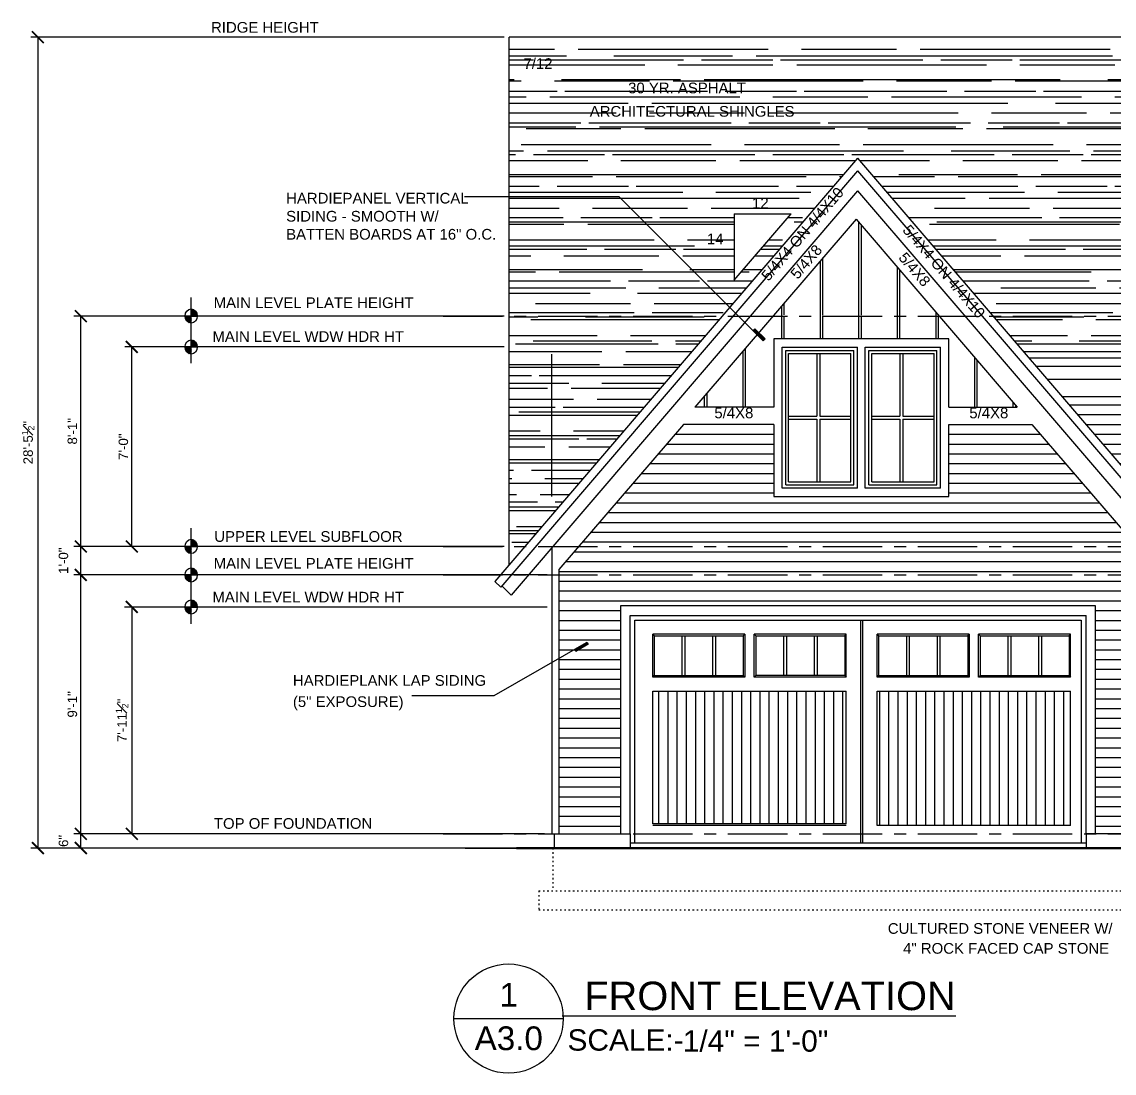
# Model space of a CAD drawing. Header units: inches. Extents: x -28708 to -16583, y 64755 to 66587.
# Drawn here: x -26401.3 to -25941.3, y 64761.6 to 65204.3 of the extents above; entities that cross this region are included whole.
import ezdxf
from ezdxf.enums import TextEntityAlignment as Align

# ---------------------------------------------------------------- set-up
doc = ezdxf.new("R2010")
doc.units = ezdxf.units.IN
doc.header["$LTSCALE"] = 20
doc.header["$MEASUREMENT"] = 0
for name, pattern in [('CENTER', [2, 1.25, -0.25, 0.25, -0.25]), ('Dashed Large', [12, 3, -6, 3]), ('Dashed Small', [4, 1, -2, 1]), ('HIDDEN', [0.375, 0.25, -0.125]), ('Solid', [0])]:
    doc.linetypes.add(name, pattern=pattern)
for name, color, linetype in [('CALLOUTS', 4, 'Continuous'), ('DIM', 2, 'Continuous'), ('DOOR', 3, 'Continuous'), ('ELEVATION LINES', 8, 'HIDDEN'), ('ELEVATION ROOF', 2, 'Continuous'), ('ELEVATION WALL', 5, 'Continuous'), ('GRADE LEVEL', 7, 'Continuous'), ('HATCH', 9, 'Continuous'), ('SYMBOLS', 7, 'Continuous'), ('TEXT', 3, 'Continuous'), ('WINDOW', 2, 'Continuous')]:
    doc.layers.add(name, color=color, linetype=linetype)
doc.layers.add('SPDIMENSION', color=7, linetype='Continuous', lineweight=0)
doc.layers.add('SPSHAPE_OUTLINE', color=7, linetype='Continuous', lineweight=0)
doc.styles.add('0.25 INCH', font='arial.ttf', dxfattribs={"height": 4})
doc.styles.add('Arial', font='arial.ttf')
doc.dimstyles.new('0.25 INCH', dxfattribs={"dimtxt": 4, "dimasz": 5, "dimexe": 3, "dimexo": 2, "dimgap": 1.5, "dimtad": 1, "dimdec": 3, "dimzin": 3, "dimdsep": 46, "dimlunit": 4, "dimtxsty": '0.25 INCH', "dimblk": 'ARCHTICK', "dimcen": 0.09, "dimclrd": 95, "dimclre": 8, "dimclrt": 30, "dimadec": 0, "dimazin": 0, "dimtfac": 0.65, "dimtdec": 3, "dimtofl": 0, "dimtmove": 2, "dimatfit": 3, "dimfxl": 0.18, "dimfrac": 1, "dimtolj": 1, "dimtzin": 0, "dimlwd": -1, "dimlwe": -1, "dimarcsym": 0})
pattern_1 = [(0, (-1676.761, 0), (9e-16, 4.125), [])]

# ---------------------------------------------------------------- blocks, each defined once
blk = doc.blocks.new('_ArchTick')
at = {"color": 0, "linetype": 'ByBlock', "const_width": 0.15}
blk.add_lwpolyline([(-0.5, -0.5), (0.5, 0.5)], dxfattribs=at)
blk = doc.blocks.new('*D439')
at = {"layer": 'DEFPOINTS', "color": 0, "linetype": 'ByBlock', "lineweight": -2, "transparency": 16777216}
for p in [(-26376.48, 64971.37), (-26178.12, 64971.37), (-26179.12, 64862.37)]:
    blk.add_point(p, dxfattribs=at)
at = {"layer": 'DIM', "color": 8, "transparency": 16777216}
for p, q in [((-26180.12, 64971.37), (-26379.48, 64971.37)), ((-26181.12, 64862.37), (-26379.48, 64862.37))]:
    blk.add_line(p, q, dxfattribs=at)
at = {"layer": 'DIM', "color": 95, "transparency": 16777216}
blk.add_line((-26376.48, 64862.37), (-26376.48, 64971.37), dxfattribs=at)
at = {"layer": 'DIM', "color": 95, "linetype": 'ByBlock', "transparency": 16777216, "xscale": 5, "yscale": 5, "zscale": 5}
for p, rotation in [((-26376.48, 64971.37), 90), ((-26376.48, 64862.37), 270)]:
    blk.add_blockref('_ArchTick', p, dxfattribs=dict(at, rotation=rotation))
at = {"layer": 'DIM', "color": 30, "linetype": 'ByBlock', "lineweight": -2, "transparency": 16777216, "insert": (-26380.02, 64916.87), "char_height": 4, "attachment_point": 5, "rotation": 90, "style": 'Arial'}
blk.add_mtext('\\A1;9\'-1"', dxfattribs=at)
blk = doc.blocks.new('*D440')
at = {"layer": 'DEFPOINTS', "color": 0, "linetype": 'ByBlock', "lineweight": -2, "transparency": 16777216}
for p in [(-26376.48, 64983.37), (-26196.12, 64983.37), (-26178.12, 64971.37)]:
    blk.add_point(p, dxfattribs=at)
at = {"layer": 'DIM', "color": 8, "transparency": 16777216}
for p, q in [((-26198.12, 64983.37), (-26379.48, 64983.37)), ((-26180.12, 64971.37), (-26379.48, 64971.37))]:
    blk.add_line(p, q, dxfattribs=at)
at = {"layer": 'DIM', "color": 95, "transparency": 16777216}
blk.add_line((-26376.48, 64971.37), (-26376.48, 64983.37), dxfattribs=at)
at = {"layer": 'DIM', "color": 95, "linetype": 'ByBlock', "transparency": 16777216, "xscale": 5, "yscale": 5, "zscale": 5}
for p, rotation in [((-26376.48, 64983.37), 90), ((-26376.48, 64971.37), 270)]:
    blk.add_blockref('_ArchTick', p, dxfattribs=dict(at, rotation=rotation))
at = {"layer": 'DIM', "color": 30, "linetype": 'ByBlock', "lineweight": -2, "transparency": 16777216, "insert": (-26383.77, 64977.37), "char_height": 4, "attachment_point": 5, "rotation": 90, "style": 'Arial'}
blk.add_mtext('\\A1;1\'-0"', dxfattribs=at)
blk = doc.blocks.new('*D441')
at = {"layer": 'DEFPOINTS', "color": 0, "linetype": 'ByBlock', "lineweight": -2, "transparency": 16777216}
for p in [(-26376.48, 65080.37), (-26196.12, 65080.37), (-26196.12, 64983.37)]:
    blk.add_point(p, dxfattribs=at)
at = {"layer": 'DIM', "color": 8, "transparency": 16777216}
for p, q in [((-26198.12, 65080.37), (-26379.48, 65080.37)), ((-26198.12, 64983.37), (-26379.48, 64983.37))]:
    blk.add_line(p, q, dxfattribs=at)
at = {"layer": 'DIM', "color": 95, "transparency": 16777216}
blk.add_line((-26376.48, 64983.37), (-26376.48, 65080.37), dxfattribs=at)
at = {"layer": 'DIM', "color": 95, "linetype": 'ByBlock', "transparency": 16777216, "xscale": 5, "yscale": 5, "zscale": 5}
for p, rotation in [((-26376.48, 65080.37), 90), ((-26376.48, 64983.37), 270)]:
    blk.add_blockref('_ArchTick', p, dxfattribs=dict(at, rotation=rotation))
at = {"layer": 'DIM', "color": 30, "linetype": 'ByBlock', "lineweight": -2, "transparency": 16777216, "insert": (-26380.02, 65031.87), "char_height": 4, "attachment_point": 5, "rotation": 90, "style": 'Arial'}
blk.add_mtext('\\A1;8\'-1"', dxfattribs=at)
blk = doc.blocks.new('*D442')
at = {"layer": 'DEFPOINTS', "color": 0, "linetype": 'ByBlock', "lineweight": -2, "transparency": 16777216}
for p in [(-26355, 65067.37), (-26196.12, 65067.37), (-26196.12, 64983.37)]:
    blk.add_point(p, dxfattribs=at)
at = {"layer": 'DIM', "color": 8, "transparency": 16777216}
for p, q in [((-26198.12, 65067.37), (-26358, 65067.37)), ((-26198.12, 64983.37), (-26358, 64983.37))]:
    blk.add_line(p, q, dxfattribs=at)
at = {"layer": 'DIM', "color": 95, "transparency": 16777216}
blk.add_line((-26355, 64983.37), (-26355, 65067.37), dxfattribs=at)
at = {"layer": 'DIM', "color": 95, "linetype": 'ByBlock', "transparency": 16777216, "xscale": 5, "yscale": 5, "zscale": 5}
for p, rotation in [((-26355, 65067.37), 90), ((-26355, 64983.37), 270)]:
    blk.add_blockref('_ArchTick', p, dxfattribs=dict(at, rotation=rotation))
at = {"layer": 'DIM', "color": 30, "linetype": 'ByBlock', "lineweight": -2, "transparency": 16777216, "insert": (-26358.54, 65025.37), "char_height": 4, "attachment_point": 5, "rotation": 90, "style": 'Arial'}
blk.add_mtext('\\A1;7\'-0"', dxfattribs=at)
blk = doc.blocks.new('*D443')
at = {"layer": 'DEFPOINTS', "color": 0, "linetype": 'ByBlock', "lineweight": -2, "transparency": 16777216}
for p in [(-26196.12, 65197.81), (-26394.54, 64856.37), (-26196.12, 64856.37)]:
    blk.add_point(p, dxfattribs=at)
at = {"layer": 'DIM', "color": 8, "transparency": 16777216}
for p, q in [((-26198.12, 65197.81), (-26397.54, 65197.81)), ((-26198.12, 64856.37), (-26397.54, 64856.37))]:
    blk.add_line(p, q, dxfattribs=at)
at = {"layer": 'DIM', "color": 95, "transparency": 16777216}
blk.add_line((-26394.54, 65197.81), (-26394.54, 64856.37), dxfattribs=at)
at = {"layer": 'DIM', "color": 95, "linetype": 'ByBlock', "transparency": 16777216, "xscale": 5, "yscale": 5, "zscale": 5}
for p, rotation in [((-26394.54, 65197.81), 90), ((-26394.54, 64856.37), 270)]:
    blk.add_blockref('_ArchTick', p, dxfattribs=dict(at, rotation=rotation))
at = {"layer": 'DIM', "color": 30, "linetype": 'ByBlock', "lineweight": -2, "transparency": 16777216, "insert": (-26398.69, 65027.09), "char_height": 4, "attachment_point": 5, "rotation": 90, "style": 'Arial'}
blk.add_mtext('\\A1;28\'-5{\\H0.65x;\\S1#2;}"', dxfattribs=at)
blk = doc.blocks.new('*D444')
at = {"layer": 'DEFPOINTS', "color": 0, "linetype": 'ByBlock', "lineweight": -2, "transparency": 16777216}
for p in [(-26376.48, 64862.37), (-26179.12, 64862.37), (-26179.12, 64856.37)]:
    blk.add_point(p, dxfattribs=at)
at = {"layer": 'DIM', "color": 8, "transparency": 16777216}
for p, q in [((-26181.12, 64862.37), (-26379.48, 64862.37)), ((-26181.12, 64856.37), (-26379.48, 64856.37))]:
    blk.add_line(p, q, dxfattribs=at)
at = {"layer": 'DIM', "color": 95, "transparency": 16777216}
blk.add_line((-26376.48, 64856.37), (-26376.48, 64862.37), dxfattribs=at)
at = {"layer": 'DIM', "color": 95, "linetype": 'ByBlock', "transparency": 16777216, "xscale": 5, "yscale": 5, "zscale": 5}
for p, rotation in [((-26376.48, 64862.37), 90), ((-26376.48, 64856.37), 270)]:
    blk.add_blockref('_ArchTick', p, dxfattribs=dict(at, rotation=rotation))
at = {"layer": 'DIM', "color": 30, "linetype": 'ByBlock', "lineweight": -2, "transparency": 16777216, "insert": (-26383.77, 64859.37), "char_height": 4, "attachment_point": 5, "rotation": 90, "style": 'Arial'}
blk.add_mtext('\\A1;6"', dxfattribs=at)
blk = doc.blocks.new('*D445')
at = {"layer": 'DEFPOINTS', "color": 0, "linetype": 'ByBlock', "lineweight": -2, "transparency": 16777216}
for p in [(-26178.12, 64957.87), (-26355.02, 64862.37), (-26223.91, 64862.37)]:
    blk.add_point(p, dxfattribs=at)
at = {"layer": 'DIM', "color": 8, "transparency": 16777216}
for p, q in [((-26180.12, 64957.87), (-26358.02, 64957.87)), ((-26225.91, 64862.37), (-26358.02, 64862.37))]:
    blk.add_line(p, q, dxfattribs=at)
at = {"layer": 'DIM', "color": 95, "transparency": 16777216}
blk.add_line((-26355.02, 64957.87), (-26355.02, 64862.37), dxfattribs=at)
at = {"layer": 'DIM', "color": 95, "linetype": 'ByBlock', "transparency": 16777216, "xscale": 5, "yscale": 5, "zscale": 5}
for p, rotation in [((-26355.02, 64957.87), 90), ((-26355.02, 64862.37), 270)]:
    blk.add_blockref('_ArchTick', p, dxfattribs=dict(at, rotation=rotation))
at = {"layer": 'DIM', "color": 30, "linetype": 'ByBlock', "lineweight": -2, "transparency": 16777216, "insert": (-26359.13, 64910.12), "char_height": 4, "attachment_point": 5, "rotation": 90, "style": 'Arial'}
blk.add_mtext('\\A1;7\'-11{\\H0.65x;\\S1#2;}"', dxfattribs=at)
blk = doc.blocks.new('0.25 CALLOUT')
blk.add_line((-20.69, -1.02), (25.31, -1.02))
blk.add_circle((2.31, -1.02), 23)
at = {"ltscale": 24, "insert": (27.12, -5.55), "char_height": 9, "attachment_point": 1, "line_spacing_factor": 0.85, "style": '0.25 INCH'}
blk.add_mtext('SCALE:-', dxfattribs=at)
at = {"style": '0.25 INCH'}
for tag, p, height in [('SEC.NO', (-9.66, 2.73), 9), ('DWG.TITLE', (20.15, 1.93), 7.5), ('SCALE', (93.69, -12.79), 9), ('SH.NO', (-10.52, -14.66), 9)]:
    blk.add_attdef(tag, p, '', height=height, dxfattribs=at)

msp = doc.modelspace()

# ---------------------------------------------------------------- hatches: boundary and pattern name
at = {"layer": 'HATCH', "linetype": 'ByBlock', "lineweight": -2}
h = msp.add_hatch(dxfattribs=at)
h.set_pattern_fill('AR-RROOF', color=256, scale=10)
h.paths.add_polyline_path([(-25930.8656, 65164.5272), (-25671.6043, 65164.5272), (-25661.8666, 65175.8879), (-25579.9942, 65080.3704), (-25566.1156, 65080.3704), (-25566.1156, 65197.7432), (-26196.1156, 65197.8079), (-26196.1156, 65130.7764), (-26149.8469, 65130.7764), (-26103.1702, 65084.0997), (-26049.324, 65146.9204), (-25992.2811, 65080.3704), (-25930.1281, 65080.3704), (-25930.1281, 65083.5242), (-25930.8656, 65083.5242)])
h.paths.add_polyline_path([(-26077.3688, 65123.4849), (-26101.3688, 65095.4849), (-26101.3688, 65123.4849)], flags=16)
h.paths.add_polyline_path([(-25638.5381, 65171.6869), (-25614.5381, 65171.6869), (-25614.5381, 65143.6869)], flags=16)
h.paths.add_polyline_path([(-26196.1156, 64983.3704), (-26189.5094, 64983.3704), (-26106.3667, 65080.3704), (-26196.1156, 65080.3704)])
h.paths.add_polyline_path([(-26106.3667, 65080.3704), (-26103.1702, 65084.0997), (-26149.8469, 65130.7764), (-26178.1156, 65130.7764), (-26178.1156, 65080.3704)], flags=17)
h.paths.add_polyline_path([(-26196.1156, 65080.3704), (-26178.1156, 65080.3704), (-26178.1156, 65130.7764), (-26196.1156, 65130.7764)], flags=17)
h.paths.add_polyline_path([(-25918.8656, 65062.7885), (-25918.8656, 65070.7742), (-25921.1062, 65070.7742), (-25921.1062, 65078.0242), (-25930.1281, 65078.0242), (-25930.1281, 65080.3704), (-25992.2811, 65080.3704), (-25977.2108, 65062.7885)])
h = msp.add_hatch(dxfattribs=at)
h.set_pattern_fill('ANSI31', color=256, scale=130, angle=45)
h.paths.add_polyline_path([(-26049.9829, 65121.1829), (-26084.9648, 65080.3704), (-26015.0009, 65080.3704)])
h.paths.add_polyline_path([(-26084.6077, 65070.848), (-26010.8902, 65070.848), (-26010.8902, 65041.9844), (-25982.0986, 65041.9844), (-26015.0009, 65080.3704), (-26084.9648, 65080.3704), (-26090.9501, 65073.3875), (-26088.3092, 65070.7467), (-26089.0632, 65069.9927), (-26091.646, 65072.5756), (-26117.8668, 65041.9844), (-26084.6077, 65041.9844)])
h = msp.add_hatch(dxfattribs=at)
h.set_pattern_fill('ANSI31', color=256, scale=130, angle=45)
h.set_pattern_definition([(90, (1, 0), (-16.25, 0), [])])
h.paths.add_polyline_path([(-26049.9829, 65121.1829), (-26084.8947, 65080.4522), (-26015.1875, 65080.5882)])
h.paths.add_polyline_path([(-26083.6077, 65070.848), (-26009.8902, 65070.848), (-26009.8902, 65041.9844), (-25982.0986, 65041.9844), (-26015.1875, 65080.5882), (-26084.5412, 65080.8646), (-26090.9456, 65073.383), (-26088.3092, 65070.7467), (-26089.0632, 65069.9927), (-26091.646, 65072.5756), (-26117.8428, 65042.0124), (-26083.6077, 65041.9844)])
h = msp.add_hatch(dxfattribs=at)
h.set_pattern_fill('ANSI31', color=256, scale=33, angle=315)
h.set_pattern_definition(pattern_1)
h.paths.add_polyline_path([(-25892.6156, 65070.7742), (-25918.8656, 65070.7742), (-25918.8656, 65062.7885), (-25918.8656, 65059.2885), (-25919.6281, 65059.2885), (-25919.6281, 65053.7885), (-25921.8656, 65053.7885), (-25921.8656, 65046.5385), (-25963.2822, 65046.5385), (-25938.4953, 65017.6204), (-25740.1156, 65017.6204), (-25740.1156, 65070.7676), (-25757.1968, 65050.8394), (-25760.9711, 65054.8872), (-25761.4642, 65054.3119), (-25763.8663, 65056.8879), (-25751.9638, 65070.7742), (-25767.6156, 65070.7742), (-25767.6156, 65018.3682), (-25892.6156, 65018.3682)])
h = msp.add_hatch(dxfattribs=at)
h.set_pattern_fill('ANSI31', color=256, scale=33, angle=315)
h.set_pattern_definition(pattern_1)
h.paths.add_polyline_path([(-25932.5004, 64984.1204), (-26166.122, 64984.1204), (-26175.1156, 64973.6441), (-26175.1156, 64971.4957), (-25922.8656, 64971.4957), (-25922.8656, 64972.8798)])
h.paths.add_polyline_path([(-25975.8838, 65034.7344), (-26010.8902, 65034.7344), (-26010.8902, 65004.348), (-26084.6077, 65004.348), (-26084.6077, 65034.7344), (-26122.6717, 65034.7344), (-26166.122, 64984.1204), (-25932.5004, 64984.1204)])
h = msp.add_hatch(dxfattribs=at)
h.set_pattern_fill('ANSI31', color=256, scale=33, angle=315)
h.set_pattern_definition(pattern_1)
h.paths.add_polyline_path([(-25922.8656, 64971.4957), (-26175.1156, 64971.4957), (-26175.1156, 64936.2932), (-26163.2866, 64943.1227), (-26162.7534, 64942.1992), (-26167.9495, 64939.1992), (-26168.4827, 64940.1227), (-26175.1156, 64936.2932), (-26175.1156, 64862.3704), (-26149.1156, 64862.3704), (-26149.1156, 64958.3552), (-25949.1156, 64958.3581), (-25949.1156, 64862.3704), (-25922.8656, 64862.3704)])
h = msp.add_hatch(dxfattribs=at)
h.set_pattern_fill('ANSI31', color=256, scale=31, angle=45)
h.paths.add_polyline_path([(-26054.1045, 64922.3702), (-26135.6015, 64922.3707), (-26135.6015, 64866.5001), (-26054.1045, 64866.4996)])
h.paths.add_polyline_path([(-25959.6047, 64922.3697), (-26041.1015, 64922.3702), (-26041.1015, 64865.8744), (-25959.6047, 64865.8741)])

# ---------------------------------------------------------------- linework, layer by layer
at = {"layer": 'DOOR', "linetype": 'Solid'}
for p, q in [((-25949.1156, 64958.3581), (-26149.1156, 64958.3552)), ((-26149.1156, 64958.3552), (-26149.1156, 64862.3704)), ((-25949.1156, 64862.3704), (-25949.1156, 64958.354)), ((-26145.1156, 64862.3704), (-26145.1126, 64954.3552)), ((-26145.1126, 64954.3552), (-25953.1156, 64954.354)), ((-25953.1156, 64862.3704), (-25953.1156, 64954.354)), ((-26143.1126, 64858.3596), (-26143.1126, 64952.3591)), ((-26143.1126, 64952.3591), (-25955.1126, 64952.3581)), ((-26143.1045, 64858.3709), (-26143.1045, 64952.3591)), ((-26048.1045, 64952.3586), (-26048.1045, 64858.3704)), ((-26048.1025, 64952.3586), (-26048.1025, 64858.3731)), ((-26047.1045, 64858.3704), (-26047.1045, 64952.3586)), ((-25955.1126, 64952.3581), (-25955.1126, 64858.3586)), ((-26096.8545, 64946.3704), (-26135.6045, 64946.3707)), ((-26135.6015, 64928.3707), (-26135.6015, 64946.3707)), ((-26135.5974, 64946.3707), (-26135.0014, 64945.7747)), ((-26135.0014, 64945.7747), (-26097.4514, 64945.7745)), ((-26135.0014, 64945.7747), (-26135.0004, 64928.976)), ((-26097.4514, 64945.7745), (-26096.8557, 64946.3704)), ((-26097.4514, 64945.7745), (-26097.4514, 64928.9745)), ((-26096.8545, 64946.3704), (-26096.8545, 64928.3704)), ((-26054.1045, 64946.3702), (-26092.8545, 64946.3704)), ((-26092.8545, 64928.3704), (-26092.8545, 64946.3704)), ((-26092.8515, 64928.3746), (-26092.8515, 64946.3704)), ((-26092.2516, 64945.7745), (-26092.8474, 64946.3704)), ((-26092.2516, 64945.7745), (-26054.7017, 64945.7742)), ((-26092.2516, 64945.7745), (-26092.2507, 64928.976)), ((-26054.7017, 64945.7742), (-26054.1057, 64946.3702)), ((-26054.7017, 64945.7742), (-26054.7017, 64928.9743)), ((-26054.1045, 64928.3702), (-26054.1045, 64946.3702)), ((-26041.1045, 64928.3702), (-26041.1045, 64946.3702)), ((-26002.3547, 64946.3699), (-26041.1045, 64946.3702)), ((-26041.0976, 64946.3702), (-26040.5016, 64945.7742)), ((-26040.5016, 64945.7742), (-26002.9517, 64945.774)), ((-26040.5016, 64945.7742), (-26040.5007, 64928.9755)), ((-26002.9517, 64945.774), (-26002.3557, 64946.3699)), ((-26002.9517, 64945.774), (-26002.9517, 64928.974)), ((-26002.3547, 64946.3699), (-26002.3547, 64928.3699)), ((-25959.6047, 64946.3697), (-25998.3547, 64946.3699)), ((-25998.3547, 64928.3699), (-25998.3547, 64946.3699)), ((-25998.3518, 64928.3741), (-25998.3518, 64946.3699)), ((-25997.7516, 64945.774), (-25998.3476, 64946.3699)), ((-25997.7516, 64945.774), (-25960.2017, 64945.7737)), ((-25997.7516, 64945.774), (-25997.7507, 64928.9755)), ((-25960.2017, 64945.7737), (-25959.606, 64946.3697)), ((-25960.2017, 64945.7737), (-25960.2017, 64928.9738)), ((-25959.6047, 64928.3697), (-25959.6047, 64946.3697)), ((-26135.6045, 64928.3707), (-26135.6015, 64928.3749)), ((-26135.6015, 64928.3749), (-26135.0014, 64928.9748)), ((-26096.8545, 64928.3746), (-26135.6015, 64928.3749)), ((-26135.0378, 64928.3707), (-26135.0378, 64928.3749)), ((-26135.0299, 64928.3707), (-26135.0299, 64928.3749)), ((-26135.0014, 64928.9748), (-26135.0004, 64928.976)), ((-26135.0014, 64928.9748), (-26097.4514, 64928.9745)), ((-26097.4514, 64928.9745), (-26096.8545, 64928.3776)), ((-26092.2516, 64928.9745), (-26092.8515, 64928.3746)), ((-26054.1045, 64928.3744), (-26092.8515, 64928.3746)), ((-26092.2516, 64928.9745), (-26092.2507, 64928.976)), ((-26054.7017, 64928.9743), (-26092.2516, 64928.9745)), ((-26054.7017, 64928.9743), (-26054.1045, 64928.3773)), ((-26041.1015, 64928.3744), (-26040.5016, 64928.9743)), ((-26002.3547, 64928.3741), (-26041.1015, 64928.3744)), ((-26040.5007, 64928.9755), (-26002.9517, 64928.974)), ((-26002.9517, 64928.974), (-26002.3547, 64928.3771)), ((-25997.7516, 64928.974), (-25998.3518, 64928.3741)), ((-25959.6047, 64928.3739), (-25998.3518, 64928.3741)), ((-25997.7516, 64928.974), (-25997.7507, 64928.9755)), ((-25997.7516, 64928.974), (-25960.2017, 64928.9738)), ((-25960.2017, 64928.9738), (-25959.6047, 64928.3768)), ((-26135.6015, 64866.5001), (-26135.6015, 64922.3707)), ((-26135.6015, 64922.3707), (-26054.1045, 64922.3702)), ((-26054.1045, 64866.4996), (-26054.1045, 64922.3702)), ((-26041.1015, 64865.8744), (-26041.1015, 64922.3702)), ((-26041.1015, 64922.3702), (-25959.6047, 64922.3697)), ((-25959.6047, 64865.8699), (-25959.6047, 64922.3697)), ((-26054.1045, 64865.8704), (-26135.6045, 64865.8709)), ((-26054.1045, 64866.4996), (-26135.6015, 64866.5001)), ((-25959.6047, 64865.8699), (-26041.1045, 64865.8704)), ((-25959.6047, 64865.8741), (-26041.1015, 64865.8744))]:
    msp.add_line(p, q, dxfattribs=at)
at = {"layer": 'DOOR', "color": 1, "linetype": 'Solid'}
for p, q in [((-26123.2849, 64945.7747), (-26123.2849, 64928.9748)), ((-26122.0838, 64945.7747), (-26122.0838, 64928.976)), ((-26110.3683, 64945.7745), (-26110.3683, 64928.9745)), ((-26109.1682, 64945.7745), (-26109.1672, 64928.976)), ((-26080.5349, 64945.7745), (-26080.5349, 64928.9745)), ((-26079.3348, 64945.7745), (-26079.3338, 64928.9758)), ((-26067.6183, 64945.7742), (-26067.6183, 64928.9743)), ((-26066.4182, 64945.7742), (-26066.4172, 64928.9758)), ((-26028.7851, 64945.7742), (-26028.7851, 64928.9743)), ((-26027.5841, 64945.7742), (-26027.5841, 64928.9755)), ((-26015.8683, 64945.774), (-26015.8683, 64928.974)), ((-26014.6685, 64945.774), (-26014.6675, 64928.9755)), ((-25986.0351, 64945.774), (-25986.0351, 64928.974)), ((-25984.8351, 64945.774), (-25984.8341, 64928.9753)), ((-25973.1185, 64945.7737), (-25973.1185, 64928.9738)), ((-25971.9185, 64945.7737), (-25971.9175, 64928.9753))]:
    msp.add_line(p, q, dxfattribs=at)
at = {"layer": 'DOOR', "linetype": 'Solid', "ltscale": 28.8}
for p, q in [((-26145.1156, 64862.3704), (-26145.1156, 64856.3704)), ((-25953.1156, 64862.3704), (-25953.1156, 64856.3704)), ((-25953.1156, 64858.3704), (-26145.1185, 64858.3704)), ((-25953.1156, 64860.8704), (-25953.1185, 64860.8704))]:
    msp.add_line(p, q, dxfattribs=at)
at = {"layer": 'ELEVATION LINES', "linetype": 'CENTER'}
for p, q in [((-26223.9103, 65080.3704), (-25530.1156, 65080.3704)), ((-26223.9103, 64983.3704), (-25530.1156, 64983.3704)), ((-26223.9103, 64971.3704), (-25530.1156, 64971.3704)), ((-26223.9103, 64862.3704), (-25530.1156, 64862.3704))]:
    msp.add_line(p, q, dxfattribs=at)
at = {"layer": 'ELEVATION ROOF', "linetype": 'Solid', "ltscale": 48}
for p, q in [((-25566.1156, 65197.7432), (-26196.1156, 65197.8079)), ((-26196.1156, 64975.6633), (-26196.1156, 65197.8079)), ((-26049.324, 65146.9204), (-26202.1156, 64968.6633)), ((-26049.324, 65146.9204), (-25896.1156, 64968.1775)), ((-26049.3237, 65141.5422), (-26199.6333, 64966.181)), ((-26049.3237, 65141.5422), (-25898.5981, 64965.695)), ((-26049.3242, 65133.0912), (-26195.2534, 64962.8399)), ((-26049.3242, 65133.0912), (-25902.9807, 64962.3581)), ((-25977.2108, 65062.7885), (-25918.8656, 65062.7885)), ((-25974.2108, 65059.2885), (-25918.8656, 65059.2885)), ((-25969.4965, 65053.7885), (-25919.6281, 65053.7885)), ((-25963.2822, 65046.5385), (-25921.8656, 65046.5385)), ((-26202.1156, 64968.6633), (-26199.6333, 64966.181)), ((-26199.154, 64966.7403), (-26195.2534, 64962.8399))]:
    msp.add_line(p, q, dxfattribs=at)
at = {"layer": 'ELEVATION ROOF', "color": 1, "linetype": 'Dashed Large'}
msp.add_line((-26178.1156, 65004.348), (-26178.1156, 65174.709), dxfattribs=at)
at = {"layer": 'ELEVATION WALL', "color": 1, "linetype": 'Solid', "ltscale": 28.8}
for p, q in [((-26049.9829, 65121.1829), (-26117.8668, 65041.9844)), ((-26049.9829, 65121.1829), (-25982.0986, 65041.9844)), ((-26010.8902, 65070.848), (-26084.6077, 65070.848)), ((-26084.6077, 65070.848), (-26084.6077, 65041.9844)), ((-26010.8902, 65041.9844), (-26010.8902, 65070.848)), ((-26084.6077, 65041.9844), (-26117.8668, 65041.9844)), ((-26010.8902, 65041.9844), (-25982.0986, 65041.9844)), ((-26122.6717, 65034.7344), (-26175.1156, 64973.6441)), ((-26084.6077, 65034.7344), (-26122.6717, 65034.7344)), ((-26084.6077, 65034.7344), (-26084.6077, 65004.348)), ((-26010.8902, 65034.7344), (-25975.8838, 65034.7344)), ((-26010.8902, 65004.348), (-26010.8902, 65034.7344)), ((-25975.8838, 65034.7344), (-25922.8656, 64972.8798)), ((-26084.6077, 65004.348), (-26010.8902, 65004.348)), ((-26175.1156, 64973.6441), (-26175.1156, 64862.3704))]:
    msp.add_line(p, q, dxfattribs=at)
at = {"layer": 'ELEVATION WALL', "linetype": 'Solid', "ltscale": 28.8}
for p, q in [((-26178.1156, 64982.834), (-26178.1156, 64862.3704)), ((-26178.1156, 64862.3704), (-26145.1156, 64862.3704)), ((-26177.1156, 64862.3704), (-26177.1156, 64856.3704)), ((-25919.1156, 64862.3704), (-25953.1156, 64862.3704)), ((-26214.6264, 64856.3704), (-25562.8995, 64856.3704))]:
    msp.add_line(p, q, dxfattribs=at)
at = {"layer": 'ELEVATION WALL', "linetype": 'Dashed Small', "ltscale": 0.03}
for p, q in [((-26177.6156, 64856.3704), (-26177.6156, 64838.3704)), ((-26183.6156, 64838.3704), (-25577.6156, 64838.3704)), ((-26183.6156, 64838.3704), (-26183.6156, 64830.3704)), ((-26183.6156, 64830.3704), (-25577.6156, 64830.3704))]:
    msp.add_line(p, q, dxfattribs=at)
at = {"layer": 'GRADE LEVEL', "linetype": 'ByBlock', "lineweight": -2, "const_width": 1}
msp.add_lwpolyline([(-26193.0823, 64856.3704), (-25557.6588, 64856.3704)], dxfattribs=at)
at = {"layer": 'SPDIMENSION', "color": 3, "linetype": 'Solid', "true_color": 0x00ff00}
msp.add_line((-26355.0025, 64984.1207), (-26355.002, 65067.4959), dxfattribs=at)
at = {"layer": 'SPSHAPE_OUTLINE', "color": 96, "linetype": 'CENTER', "true_color": 0x008000}
for p, q in [((-26379.0953, 64983.3707), (-26335.9103, 64983.3707)), ((-26379.0953, 64971.3704), (-26335.9103, 64971.3704))]:
    msp.add_line(p, q, dxfattribs=at)
at = {"layer": 'SYMBOLS', "color": 3, "linetype": 'Solid'}
for p, q in [((-26101.3688, 65123.4849), (-26077.3688, 65123.4849)), ((-26101.3688, 65123.4849), (-26101.3688, 65095.4849)), ((-26101.3688, 65095.4849), (-26077.3688, 65123.4849)), ((-26329.9709, 65060.4905), (-26329.9709, 65088.2511)), ((-26329.9709, 65083.022), (-26327.721, 65080.3704)), ((-26329.9709, 65082.4918), (-26328.171, 65080.3704)), ((-26327.496, 65080.6357), (-26329.746, 65083.2873)), ((-26329.2209, 65083.1989), (-26327.5709, 65081.2543)), ((-26332.5207, 65080.3704), (-26327.421, 65080.3704)), ((-26332.5207, 65080.1938), (-26330.121, 65077.3653)), ((-26330.7208, 65077.5419), (-26332.3708, 65079.4866)), ((-26329.9709, 65077.7189), (-26332.2207, 65080.3704)), ((-26331.7708, 65080.3704), (-26329.9823, 65078.2627)), ((-26331.3208, 65080.3704), (-26329.9709, 65078.7794)), ((-26330.8709, 65080.3704), (-26329.9709, 65079.3099)), ((-26329.9709, 65079.8402), (-26330.4208, 65080.3704)), ((-26328.6209, 65080.3704), (-26329.9709, 65081.9615)), ((-26329.9709, 65081.4312), (-26329.071, 65080.3704)), ((-26329.5209, 65080.3704), (-26329.9709, 65080.9007)), ((-26329.9709, 65070.022), (-26327.721, 65067.3704)), ((-26329.9709, 65069.4918), (-26328.171, 65067.3704)), ((-26328.6209, 65067.3704), (-26329.9709, 65068.9615)), ((-26329.9709, 65068.4312), (-26329.071, 65067.3704)), ((-26327.496, 65067.6357), (-26329.746, 65070.2873)), ((-26329.2209, 65070.1989), (-26327.5709, 65068.2543)), ((-26332.5207, 65067.3704), (-26327.421, 65067.3704)), ((-26332.5207, 65067.1938), (-26330.121, 65064.3653)), ((-26330.7208, 65064.5419), (-26332.3708, 65066.4866)), ((-26329.9709, 65064.7189), (-26332.2207, 65067.3704)), ((-26331.7708, 65067.3704), (-26329.9823, 65065.2627)), ((-26331.3208, 65067.3704), (-26329.9709, 65065.7794)), ((-26330.8709, 65067.3704), (-26329.9709, 65066.3099)), ((-26329.9709, 65066.8402), (-26330.4208, 65067.3704)), ((-26329.5209, 65067.3704), (-26329.9709, 65067.9007)), ((-26329.9709, 64950.7403), (-26329.9709, 64991.1256)), ((-26329.9709, 64986.022), (-26327.721, 64983.3704)), ((-26329.9709, 64985.4918), (-26328.171, 64983.3704)), ((-26327.496, 64983.6357), (-26329.746, 64986.2873)), ((-26329.2209, 64986.1989), (-26327.5709, 64984.2543)), ((-26332.5207, 64983.3704), (-26327.421, 64983.3704)), ((-26332.5207, 64983.1938), (-26330.121, 64980.3653)), ((-26330.7208, 64980.5419), (-26332.3708, 64982.4866)), ((-26329.9709, 64980.7189), (-26332.2207, 64983.3704)), ((-26331.7708, 64983.3704), (-26329.9823, 64981.2627)), ((-26331.3208, 64983.3704), (-26329.9709, 64981.7794)), ((-26330.8709, 64983.3704), (-26329.9709, 64982.3099)), ((-26329.9709, 64982.8402), (-26330.4208, 64983.3704)), ((-26328.6209, 64983.3704), (-26329.9709, 64984.9615)), ((-26329.9709, 64984.4312), (-26329.071, 64983.3704)), ((-26329.5209, 64983.3704), (-26329.9709, 64983.9007)), ((-26329.9709, 64974.022), (-26327.721, 64971.3704)), ((-26329.9709, 64973.4918), (-26328.171, 64971.3704)), ((-26328.6209, 64971.3704), (-26329.9709, 64972.9615)), ((-26329.9709, 64972.4312), (-26329.071, 64971.3704)), ((-26329.5209, 64971.3704), (-26329.9709, 64971.9007)), ((-26327.496, 64971.6357), (-26329.746, 64974.2873)), ((-26329.2209, 64974.1989), (-26327.5709, 64972.2543)), ((-26332.5207, 64971.3704), (-26327.421, 64971.3704)), ((-26332.5207, 64971.1938), (-26330.121, 64968.3653)), ((-26330.7208, 64968.5419), (-26332.3708, 64970.4866)), ((-26329.9709, 64968.7189), (-26332.2207, 64971.3704)), ((-26331.7708, 64971.3704), (-26329.9823, 64969.2627)), ((-26331.3208, 64971.3704), (-26329.9709, 64969.7794)), ((-26330.8709, 64971.3704), (-26329.9709, 64970.3099)), ((-26329.9709, 64970.8402), (-26330.4208, 64971.3704)), ((-26332.5207, 64957.8704), (-26327.421, 64957.8704)), ((-26329.9709, 64955.2189), (-26332.2207, 64957.8704)), ((-26331.7708, 64957.8704), (-26329.9823, 64955.7627)), ((-26331.3208, 64957.8704), (-26329.9709, 64956.2794)), ((-26330.8709, 64957.8704), (-26329.9709, 64956.8099)), ((-26329.9709, 64957.3402), (-26330.4208, 64957.8704)), ((-26329.9709, 64960.522), (-26327.721, 64957.8704)), ((-26329.9709, 64959.9918), (-26328.171, 64957.8704)), ((-26328.6209, 64957.8704), (-26329.9709, 64959.4615)), ((-26329.9709, 64958.9312), (-26329.071, 64957.8704)), ((-26329.5209, 64957.8704), (-26329.9709, 64958.4007)), ((-26327.496, 64958.1357), (-26329.746, 64960.7873)), ((-26329.2209, 64960.6989), (-26327.5709, 64958.7543)), ((-26332.5207, 64957.6938), (-26330.121, 64954.8653)), ((-26330.7208, 64955.0419), (-26332.3708, 64956.9866))]:
    msp.add_line(p, q, dxfattribs=at)
for centre in [(-26329.9709, 65080.3704), (-26329.9709, 65067.3704), (-26329.9709, 64983.3704), (-26329.9709, 64971.3704), (-26329.9709, 64957.8704)]:
    msp.add_ellipse(centre, major_axis=(0, 3), ratio=0.84848485, dxfattribs=at)
at = {"layer": 'TEXT', "linetype": 'Solid'}
for p, q in [((-26214.8478, 65130.7764), (-26149.8469, 65130.7764)), ((-26149.8469, 65130.7764), (-26089.0632, 65069.9927)), ((-26092.5518, 65074.9893), (-26093.3058, 65074.2354)), ((-26088.3092, 65070.7467), (-26092.5518, 65074.9893)), ((-26089.0632, 65069.9927), (-26088.3092, 65070.7467)), ((-26202.3469, 64920.5712), (-26163.2866, 64943.1227)), ((-26168.4827, 64940.1227), (-26163.2866, 64943.1227)), ((-26167.9495, 64939.1992), (-26168.4827, 64940.1227)), ((-26162.7534, 64942.1992), (-26167.9495, 64939.1992)), ((-26163.2866, 64943.1227), (-26162.7534, 64942.1992)), ((-26237.1013, 64920.5712), (-26202.3469, 64920.5712))]:
    msp.add_line(p, q, dxfattribs=at)
for points in [[(-26093.3058, 65074.2354), (-26089.0632, 65069.9927), (-26092.5518, 65074.9893), (-26088.3092, 65070.7467)], [(-26168.4827, 64940.1227), (-26163.2866, 64943.1227), (-26167.9495, 64939.1992), (-26162.7534, 64942.1992)]]:
    msp.add_solid(points, dxfattribs=at)
at = {"layer": 'WINDOW', "linetype": 'Solid'}
for p, q in [((-26081.1077, 65007.848), (-26081.1077, 65067.348)), ((-26081.1077, 65067.348), (-26049.3577, 65067.348)), ((-26079.6077, 65009.348), (-26079.6077, 65065.848)), ((-26079.6077, 65065.848), (-26050.8577, 65065.848)), ((-26078.3577, 65010.598), (-26078.3577, 65064.598)), ((-26078.3577, 65064.598), (-26052.1077, 65064.598)), ((-26052.1077, 65010.598), (-26052.1077, 65064.598)), ((-26050.8577, 65009.348), (-26050.8577, 65065.848)), ((-26049.3577, 65007.848), (-26049.3577, 65067.348)), ((-26046.1402, 65007.848), (-26046.1402, 65067.348)), ((-26046.1402, 65067.348), (-26014.3902, 65067.348)), ((-26044.6402, 65009.348), (-26044.6402, 65065.848)), ((-26044.6402, 65065.848), (-26015.8902, 65065.848)), ((-26043.3902, 65010.598), (-26043.3902, 65064.598)), ((-26043.3902, 65064.598), (-26017.1402, 65064.598)), ((-26017.1402, 65010.598), (-26017.1402, 65064.598)), ((-26015.8902, 65009.348), (-26015.8902, 65065.848)), ((-26014.3902, 65007.848), (-26014.3902, 65067.348)), ((-26079.6077, 65009.348), (-26050.8577, 65009.348)), ((-26078.3577, 65010.598), (-26052.1077, 65010.598)), ((-26044.6402, 65009.348), (-26015.8902, 65009.348)), ((-26043.3902, 65010.598), (-26017.1402, 65010.598)), ((-26049.3577, 65007.848), (-26081.1077, 65007.848)), ((-26014.3902, 65007.848), (-26046.1402, 65007.848))]:
    msp.add_line(p, q, dxfattribs=at)
at = {"layer": 'WINDOW', "color": 1, "linetype": 'Solid'}
for p, q in [((-26066.4827, 65064.598), (-26066.4827, 65038.223)), ((-26065.2327, 65064.598), (-26065.2327, 65038.223)), ((-26031.5152, 65064.598), (-26031.5152, 65038.223)), ((-26030.2652, 65064.598), (-26030.2652, 65038.223)), ((-26078.3577, 65038.223), (-26066.4827, 65038.223)), ((-26078.3577, 65036.973), (-26066.4827, 65036.973)), ((-26066.4827, 65036.973), (-26066.4827, 65010.598)), ((-26065.2327, 65038.223), (-26052.1077, 65038.223)), ((-26065.2327, 65036.973), (-26052.1077, 65036.973)), ((-26065.2327, 65036.973), (-26065.2327, 65010.598)), ((-26043.3902, 65038.223), (-26031.5152, 65038.223)), ((-26043.3902, 65036.973), (-26031.5152, 65036.973)), ((-26031.5152, 65036.973), (-26031.5152, 65010.598)), ((-26030.2652, 65038.223), (-26017.1402, 65038.223)), ((-26030.2652, 65036.973), (-26017.1402, 65036.973)), ((-26030.2652, 65036.973), (-26030.2652, 65010.598))]:
    msp.add_line(p, q, dxfattribs=at)

# ---------------------------------------------------------------- block references
at = {"layer": 'CALLOUTS'}
ref = msp.add_blockref('0.25 CALLOUT', (-26198.6165, 64785.6022), dxfattribs=at)
ref.add_attrib('SEC.NO', '1', dxfattribs={"layer": '0', "height": 10, "style": '0.25 INCH'}).set_placement((-26196.2348, 64794.5785), align=Align.MIDDLE_CENTER)
ref.add_attrib('SH.NO', 'A3.0', dxfattribs={"layer": '0', "height": 10, "style": '0.25 INCH'}).set_placement((-26196.2348, 64776.2609), align=Align.MIDDLE_CENTER)
ref.add_attrib('DWG.TITLE', '%%U  FRONT ELEVATION', (-26173.7672, 64788.1166), dxfattribs={"layer": '0', "height": 12, "style": '0.25 INCH'})
ref.add_attrib('SCALE', '1/4" = 1\'-0"', (-26122.9434, 64770.6156), dxfattribs={"layer": '0', "height": 9, "style": '0.25 INCH'})

# ---------------------------------------------------------------- texts
at = {"layer": 'TEXT', "linetype": 'Solid', "style": 'Arial'}
for s, rotation, p in [('RIDGE HEIGHT', 360, (-26321.6438, 65199.7061)), ('7/12', 360, (-26190.0472, 65184.4423)), ('30 YR. ASPHALT', 360, (-26145.9662, 65174.1785)), ('ARCHITECTURAL SHINGLES', 360, (-26162.1468, 65164.3353)), ('5/4X4 ON 4/4X10', 49.399646, (-26086.8599, 65094.7932)), ('HARDIEPANEL VERTICAL', 360, (-26290.001, 65127.7764)), ('12', 360, (-26093.774, 65125.7349)), ('SIDING - SMOOTH W/', 360, (-26290.001, 65120.1726)), ('5/4X4 ON 4/4X10', 310.600354, (-26030.6887, 65116.416)), ('BATTEN BOARDS AT 16" O.C.', 360, (-26290.001, 65112.5688)), ('14', 360, (-26112.791, 65110.6099)), ('5/4X8', 49.399531, (-26074.5836, 65095.5481)), ('5/4X8', 310.600469, (-26032.3604, 65104.7983)), ('MAIN LEVEL PLATE HEIGHT', 360, (-26320.5249, 65083.76)), ('MAIN LEVEL WDW HDR HT', 360, (-26321.048, 65069.5166)), ('5/4X8', 360, (-26109.6505, 65037.3348)), ('5/4X8', 360, (-26002.2755, 65037.3348)), ('UPPER LEVEL SUBFLOOR', 360, (-26320.272, 64985.3106)), ('MAIN LEVEL PLATE HEIGHT', 360, (-26320.5249, 64974.0097)), ('MAIN LEVEL WDW HDR HT', 360, (-26321.048, 64959.7664)), ('HARDIEPLANK LAP SIDING', 360, (-26287.147, 64924.6917)), ('(5" EXPOSURE)', 360, (-26287.147, 64915.7582)), ('TOP OF FOUNDATION', 360, (-26320.4243, 64864.4708))]:
    msp.add_text(s, height=4.5, rotation=rotation, dxfattribs=at).set_placement(p)
for s, p in [('CULTURED STONE VENEER W/', (-26036.5971, 64820.2482)), ('4" ROCK FACED CAP STONE', (-26030.1481, 64811.8695))]:
    msp.add_text(s, height=4.5, dxfattribs=at).set_placement(p)

# ---------------------------------------------------------------- dimensions: what is measured, and where the dimension line sits
at = {"layer": 'DIM', "linetype": 'ByBlock', "lineweight": -2}
for base, p1, p2, picture, middle in [((-26394.5419748427, 64856.3704415156), (-26196.1155711157, 65197.8079415155), (-26196.1155711157, 64856.3704415155), '*D443', (-26398.6867224552, 65027.0891915156)), ((-26376.4804, 65080.3704), (-26196.1156, 64983.3704), (-26196.1156, 65080.3704), '*D441', (-26380.0227, 65031.8704)), ((-26355.0025, 65067.3704), (-26196.1156, 64983.3704), (-26196.1156, 65067.3704), '*D442', (-26358.5448, 65025.3704)), ((-26376.4804, 64983.3704), (-26178.1156, 64971.3704), (-26196.1156, 64983.3704), '*D440', (-26383.7727, 64977.3704)), ((-26376.4804, 64971.3704), (-26179.1156, 64862.3704), (-26178.1156, 64971.3704), '*D439', (-26380.0227, 64916.8704)), ((-26355.017, 64862.3704), (-26178.1156, 64957.8704), (-26223.9103, 64862.3704), '*D445', (-26359.1277, 64910.1204)), ((-26376.4804, 64862.3704), (-26179.1156, 64856.3704), (-26179.1156, 64862.3704), '*D444', (-26383.7727, 64859.3704))]:
    dim = msp.add_linear_dim(base=base, p1=p1, p2=p2, angle=90, dimstyle='0.25 INCH', override={"dimtxsty": 'Arial'}, dxfattribs=at)
    dim.commit()
    dim.dimension.update_dxf_attribs({"geometry": picture, "text_midpoint": middle})

doc.saveas('drawing.dxf')
